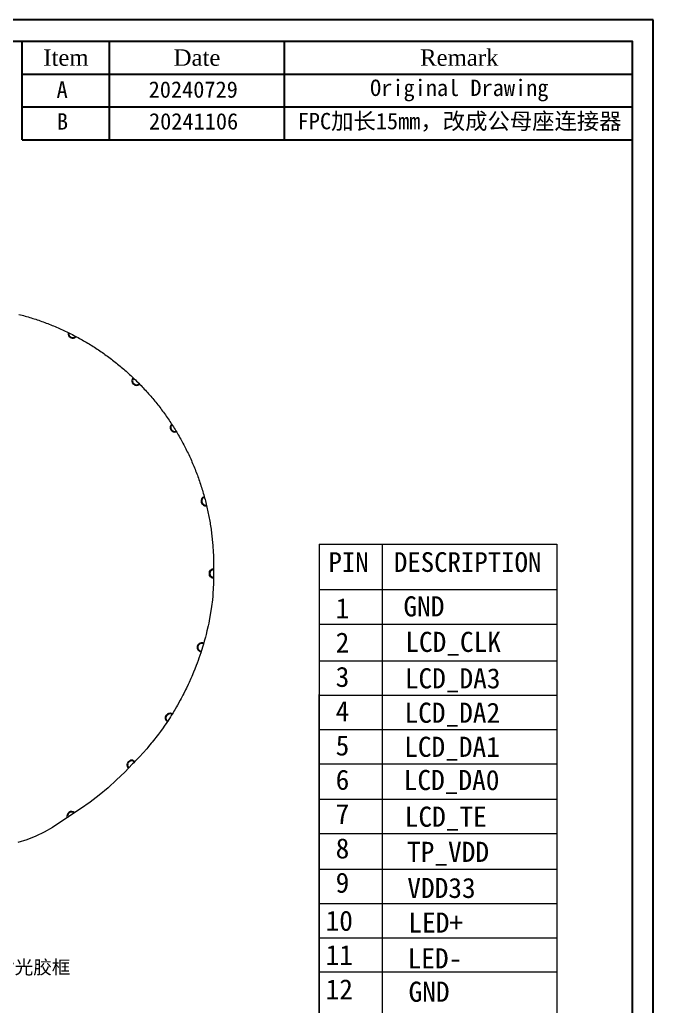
# Model space of a CAD drawing. Header units: millimetres. Extents: x 661 to 1565, y 210 to 444.
# Drawn here: x 1189.6 to 1248.4, y 311.7 to 403.2 of the extents above; entities that cross this region are included whole.
import ezdxf

# ---------------------------------------------------------------- set-up
doc = ezdxf.new("R2010")
doc.units = ezdxf.units.MM
doc.layers.add('dim', color=3, linetype='Continuous')
doc.layers.add('FRAME', color=154, linetype='Continuous')
doc.layers.add('LAYOUT.drawing', color=140, linetype='Continuous', lineweight=100)
doc.styles.add('宋体', font='')
doc.styles.get('宋体').set_extended_font_data('SimSun')

msp = doc.modelspace()

# ---------------------------------------------------------------- linework, layer by layer
at = {"color": 0, "lineweight": 0}
for p, q in [((1217.4034, 354.5253), (1217.4034, 272.8423)), ((1223.2531, 354.5253), (1223.2531, 272.8423)), ((1239.4738, 354.5253, 0), (1239.4738, 272.8423))]:
    msp.add_line(p, q, dxfattribs=at)
at = {"color": 0, "linetype": 'Continuous', "lineweight": 0}
for p, q in [((1217.4034, 354.5253), (1239.4738, 354.5253)), ((1239.4738, 350.2826), (1217.4034, 350.2826))]:
    msp.add_line(p, q, dxfattribs=at)
at = {"lineweight": 9}
msp.add_line((1217.4034, 301.861), (1217.4034, 340.5796), dxfattribs=at)
at = {"color": 0, "linetype": 'Continuous', "lineweight": 0}
for points in [[(1217.4034, 347.1017), (1239.4738, 347.1017)], [(1217.4034, 343.7013), (1239.4738, 343.7013)], [(1217.4034, 340.5203), (1239.4738, 340.5203)], [(1217.4034, 337.3394), (1239.4738, 337.3394)], [(1217.4034, 334.1584), (1239.4738, 334.1584)], [(1217.4034, 330.8677), (1239.4738, 330.8677)], [(1217.4034, 327.6867), (1239.4738, 327.6867)], [(1217.4034, 324.3961), (1239.4738, 324.3961)], [(1217.4034, 321.2151), (1239.4738, 321.2151)], [(1217.4034, 318.0341), (1239.4738, 318.0341)], [(1217.4034, 314.8532), (1239.4738, 314.8532)]]:
    msp.add_lwpolyline(points, dxfattribs=at)
at = {"color": 7}
for centre, start, end in [((1194.55, 374.0386), 166.975228, 318.90184), ((1200.4646, 369.68), 138.943693, 311.856588), ((1204.0137, 365.3374), 133.228459, 290.026288), ((1206.8746, 358.5029), 106.598963, 282.26002), ((1207.6188, 351.799), 88.847177, 268.337205), ((1207.6188, 351.799), 91.662795, 271.152823), ((1206.506, 344.9547), 63.11158, 262.961874), ((1203.5512, 338.4119), 58.515598, 235.85184), ((1200.0021, 334.0693), 43.221977, 228.368525), ((1194.4285, 329.3049), 48.680077, 198.902028)]:
    msp.add_arc(centre, 0.4, start, end, dxfattribs=at)
at = {"layer": 'dim', "color": 0, "lineweight": 5}
msp.add_line((1217.4034, 322.7651), (1217.4034, 272.8423), dxfattribs=at)
at = {"layer": 'FRAME', "color": 7}
for p, q in [((1189.8583, 392.0297), (1189.8583, 401.1536)), ((1197.9683, 392.0297), (1197.9683, 401.1536)), ((1214.1885, 392.0297), (1214.1885, 401.1536)), ((1189.8583, 398.1123), (1246.4654, 398.1123)), ((1189.8583, 395.071), (1246.4654, 395.071)), ((1189.8583, 395.071), (1246.4654, 395.071)), ((1189.8583, 392.0297), (1246.4654, 392.0297)), ((1189.8583, 392.0297), (1246.4654, 392.0297))]:
    msp.add_line(p, q, dxfattribs=at)
for points in [[(1248.4127, 403.1535), (964.745, 403.1535), (964.745, 221.2212), (1248.4127, 221.2212)], [(1246.4654, 222.7212), (966.6923, 222.7212), (966.6923, 401.1536), (1246.4654, 401.1536)]]:
    msp.add_lwpolyline(points, close=True, dxfattribs=at)
at = {"layer": 'LAYOUT.drawing', "color": 7, "linetype": 'Continuous', "lineweight": 9}
msp.add_lwpolyline([(1189.5545, 375.8303), (1189.6972, 375.7931), (1189.8397, 375.7551), (1189.982, 375.7162), (1190.1241, 375.6764), (1190.2659, 375.6357), (1190.4075, 375.5942), (1190.5488, 375.5518), (1190.6898, 375.5086), (1190.8306, 375.4644), (1190.9711, 375.4194), (1191.1113, 375.3736), (1191.2512, 375.3269), (1191.3908, 375.2793), (1191.5302, 375.2309), (1191.6692, 375.1816), (1191.808, 375.1315), (1191.9464, 375.0806), (1192.0845, 375.0287), (1192.2223, 374.9761), (1192.3598, 374.9226), (1192.4969, 374.8682), (1192.6337, 374.813), (1192.7702, 374.757), (1192.9063, 374.7001), (1193.0421, 374.6424), (1193.1775, 374.5838), (1193.3125, 374.5245), (1193.4472, 374.4643), (1193.5815, 374.4033), (1193.7155, 374.3414), (1193.849, 374.2788), (1193.9822, 374.2153), (1194.1149, 374.151), (1194.2473, 374.0859), (1194.3793, 374.0199), (1194.5108, 373.9532), (1194.642, 373.8857), (1194.7727, 373.8173), (1194.903, 373.7482), (1195.0329, 373.6783), (1195.1624, 373.6075), (1195.2914, 373.536), (1195.42, 373.4637), (1195.5481, 373.3906), (1195.6758, 373.3167), (1195.803, 373.242), (1195.9298, 373.1666), (1196.0561, 373.0903), (1196.1819, 373.0133), (1196.3073, 372.9356), (1196.4321, 372.857), (1196.5565, 372.7777), (1196.6804, 372.6976), (1196.8038, 372.6168), (1196.9268, 372.5352), (1197.0492, 372.4529), (1197.1711, 372.3698), (1197.2924, 372.286), (1197.4133, 372.2014), (1197.5337, 372.1161), (1197.6535, 372.0301), (1197.7728, 371.9433), (1197.8915, 371.8558), (1198.0098, 371.7675), (1198.1274, 371.6786), (1198.2446, 371.5889), (1198.3611, 371.4985), (1198.4771, 371.4074), (1198.5926, 371.3155), (1198.7075, 371.223), (1198.8218, 371.1298), (1198.9356, 371.0358), (1199.0487, 370.9412), (1199.1613, 370.8459), (1199.2733, 370.7499), (1199.3847, 370.6532), (1199.4955, 370.5558), (1199.6057, 370.4577), (1199.7154, 370.359), (1199.8244, 370.2596), (1199.9327, 370.1595), (1200.0405, 370.0588), (1200.1477, 369.9574), (1200.2542, 369.8553), (1200.3601, 369.7526), (1200.4654, 369.6493), (1200.57, 369.5453), (1200.674, 369.4407), (1200.7773, 369.3354), (1200.88, 369.2295), (1200.9821, 369.123), (1201.0835, 369.0158), (1201.1842, 368.9081), (1201.2843, 368.7997), (1201.3837, 368.6907), (1201.4824, 368.5811), (1201.5805, 368.4709), (1201.6779, 368.36), (1201.7745, 368.2486), (1201.8706, 368.1366), (1201.9659, 368.024), (1202.0605, 367.9109), (1202.1545, 367.7971), (1202.2477, 367.6828), (1202.3402, 367.5679), (1202.432, 367.4525), (1202.5232, 367.3364), (1202.6136, 367.2199), (1202.7032, 367.1027), (1202.7922, 366.9851), (1202.8804, 366.8668), (1202.968, 366.7481), (1203.0547, 366.6288), (1203.1408, 366.509), (1203.2261, 366.3886), (1203.3107, 366.2678), (1203.3945, 366.1464), (1203.4776, 366.0245), (1203.5599, 365.9021), (1203.6415, 365.7792), (1203.7223, 365.6558), (1203.8024, 365.5319), (1203.8817, 365.4075), (1203.9602, 365.2826), (1204.038, 365.1572), (1204.115, 365.0314), (1204.1912, 364.9051), (1204.2667, 364.7783), (1204.3414, 364.6511), (1204.4153, 364.5234), (1204.4884, 364.3953), (1204.5607, 364.2667), (1204.6322, 364.1377), (1204.7029, 364.0083), (1204.7729, 363.8784), (1204.842, 363.748), (1204.9104, 363.6173), (1204.9779, 363.4862), (1205.0446, 363.3546), (1205.1106, 363.2226), (1205.1757, 363.0903), (1205.24, 362.9575), (1205.3034, 362.8243), (1205.3661, 362.6908), (1205.4279, 362.5568), (1205.489, 362.4225), (1205.5492, 362.2879), (1205.6085, 362.1528), (1205.6671, 362.0174), (1205.7248, 361.8816), (1205.7816, 361.7455), (1205.8377, 361.6091), (1205.8929, 361.4723), (1205.9472, 361.3351), (1206.0007, 361.1976), (1206.0534, 361.0599), (1206.1052, 360.9217), (1206.1562, 360.7833), (1206.2063, 360.6446), (1206.2556, 360.5055), (1206.304, 360.3662), (1206.3516, 360.2265), (1206.3983, 360.0866), (1206.4441, 359.9464), (1206.4891, 359.8059), (1206.5332, 359.6651), (1206.5765, 359.5241), (1206.6189, 359.3828), (1206.6604, 359.2412), (1206.7011, 359.0994), (1206.7408, 358.9574), (1206.7797, 358.8151), (1206.8178, 358.6725), (1206.8549, 358.5298), (1206.8912, 358.3868), (1206.9266, 358.2436), (1206.9612, 358.1001), (1206.9948, 357.9565), (1207.0276, 357.8127), (1207.0594, 357.6686), (1207.0904, 357.5244), (1207.1205, 357.38), (1207.1498, 357.2354), (1207.1781, 357.0906), (1207.2056, 356.9457), (1207.2321, 356.8006), (1207.2578, 356.6553), (1207.2826, 356.5099), (1207.3064, 356.3643), (1207.3294, 356.2186), (1207.3515, 356.0727), (1207.3727, 355.9267), (1207.393, 355.7806), (1207.4124, 355.6344), (1207.4309, 355.4881), (1207.4485, 355.3416), (1207.4652, 355.195), (1207.4811, 355.0483), (1207.496, 354.9016), (1207.51, 354.7547), (1207.5231, 354.6078), (1207.5353, 354.4608), (1207.5466, 354.3137), (1207.557, 354.1665), (1207.5665, 354.0193), (1207.5751, 353.8721), (1207.5828, 353.7247), (1207.5896, 353.5774), (1207.5954, 353.43), (1207.6004, 353.2825), (1207.6045, 353.1351), (1207.6077, 352.9876), (1207.6099, 352.8401), (1207.6113, 352.6926), (1207.6117, 352.5456), (1207.6117, 352.3086), (1207.6088, 351.8356), (1207.6028, 351.3627), (1207.5939, 350.8898), (1207.5819, 350.4148), (1207.5568, 349.9421), (1207.5474, 349.6922), (1207.5183, 349.3612), (1207.4335, 348.737), (1207.3411, 348.1626), (1207.2418, 347.6216), (1207.1598, 347.2084), (1207.1053, 346.9589), (1207.1053, 346.9513), (1206.9964, 346.4836), (1206.9141, 346.1442), (1206.8483, 345.8947), (1206.7501, 345.5282), (1206.6689, 345.2497), (1206.5858, 344.965), (1206.4217, 344.4459), (1206.3392, 344.2017), (1206.2571, 343.9611), (1206.1744, 343.7277), (1206.0922, 343.5038), (1206.01, 343.2804), (1205.8719, 342.9292), (1205.8706, 342.9242), (1205.7621, 342.6556), (1205.5978, 342.2642), (1205.5132, 342.0701), (1205.3497, 341.7044), (1205.2652, 341.5229), (1205.1011, 341.1772), (1205.0155, 341.0032), (1204.8539, 340.6818), (1204.7674, 340.5135), (1204.6023, 340.2031), (1204.519, 340.0468), (1204.271, 339.6053), (1204.1836, 339.4538), (1204.015, 339.1693), (1203.9358, 339.0356), (1203.847, 338.8924), (1203.6884, 338.6381), (1203.6005, 338.4979), (1203.3532, 338.1209), (1203.2641, 337.9863), (1203.0218, 337.6351), (1202.929, 337.5013), (1202.6777, 337.1545), (1202.5933, 337.0378), (1202.5033, 336.9192), (1202.258, 336.5963), (1202.1667, 336.4799), (1201.9238, 336.1752), (1201.8312, 336.0602), (1201.5714, 335.7495), (1201.4961, 335.6593), (1201.4036, 335.5522), (1201.0696, 335.1708), (1200.7339, 334.805), (1200.6419, 334.7058), (1200.3068, 334.3572), (1200.2135, 334.2618), (1200.0953, 334.1444), (1199.3774, 333.3962), (1198.6101, 332.6547), (1197.8154, 331.9427), (1196.9944, 331.2611), (1196.1483, 330.611), (1195.2782, 329.9933), (1195.0111, 329.8185), (1192.6636, 328.2475), (1191.8992, 327.8143), (1191.1078, 327.4339), (1190.2908, 327.1108), (1189.454, 326.8448)], dxfattribs=at)

# ---------------------------------------------------------------- texts
at = {"color": 0, "linetype": 'Continuous', "lineweight": 0, "style": '宋体'}
for s, height, p in [('PIN', 1.82844, (1218.2737, 351.9495)), ('DESCRIPTION', 1.828441, (1224.346, 351.9495)), ('1', 1.8647, (1218.9402, 347.6501)), ('GND', 1.86472, (1225.2306, 347.8242)), ('2', 1.8647, (1218.9402, 344.4691)), ('LCD_CLK', 1.86472, (1225.3997, 344.5306)), ('3', 1.8647, (1218.9402, 341.2882)), ('LCD_DA3', 1.86472, (1225.3566, 341.1503)), ('4', 1.8647, (1218.9402, 338.1072)), ('LCD_DA2', 1.86472, (1225.3269, 337.9604)), ('5', 1.8647, (1218.9402, 334.9262)), ('LCD_DA1', 1.86472, (1225.2964, 334.8018)), ('6', 1.8647, (1218.9402, 331.7452)), ('LCD_DA0', 1.86472, (1225.2604, 331.7199)), ('7', 1.8647, (1218.9402, 328.5643)), ('LCD_TE', 1.86472, (1225.3534, 328.3216)), ('8', 1.8647, (1218.9402, 325.3833)), ('TP_VDD', 1.86472, (1225.5631, 325.0603)), ('9', 1.8647, (1218.9402, 322.2023)), ('VDD33', 1.86472, (1225.5874, 321.7154)), ('10', 1.86472, (1218.0037, 318.6704)), ('LED+', 1.86472, (1225.6934, 318.4997)), ('11', 1.86472, (1218.0037, 315.4894)), ('LED-', 1.86472, (1225.6155, 315.1834)), ('12', 1.86472, (1218.0037, 312.3084)), ('GND', 1.86472, (1225.7058, 312.0907))]:
    msp.add_text(s, height=height, dxfattribs=at).set_placement(p)
at = {"layer": 'dim', "color": 7, "insert": (1177.0117, 315.9234), "char_height": 1.263436, "width": 35.378344, "attachment_point": 1, "style": '宋体'}
msp.add_mtext('{\\fArial|b0|i0|c0|p32;FPC}弯折突出背光胶框\\P请注意机壳避空', dxfattribs=at)
at = {"layer": 'FRAME', "color": 7, "attachment_point": 5, "style": '宋体'}
for s, insert, char_height in [('{\\fTimes New Roman|b0|i0|c0|p18;Item}', (1193.9133, 399.6329), 1.52064), ('{\\fTimes New Roman|b0|i0|c0|p18;Date}', (1206.0784, 399.6329), 1.52064), ('{\\fTimes New Roman|b0|i0|c0|p18;Remark}', (1230.4087, 399.6329), 1.52064), ('A', (1193.56, 396.6697), 1.5206), ('20240729', (1205.7251, 396.6697), 1.52064), ('Original Drawing', (1230.4087, 396.5916), 1.52064)]:
    msp.add_mtext(s, dxfattribs=dict(at, insert=insert, char_height=char_height))
at = {"layer": 'FRAME', "color": 1, "attachment_point": 5, "style": '宋体'}
for s, insert, char_height in [('B', (1193.5932, 393.7209), 1.5206), ('20241106', (1205.7583, 393.7209), 1.52064), ('FPC加长15mm，改成公母座连接器', (1230.4419, 393.6429), 1.52064)]:
    msp.add_mtext(s, dxfattribs=dict(at, insert=insert, char_height=char_height))

doc.saveas('drawing.dxf')
